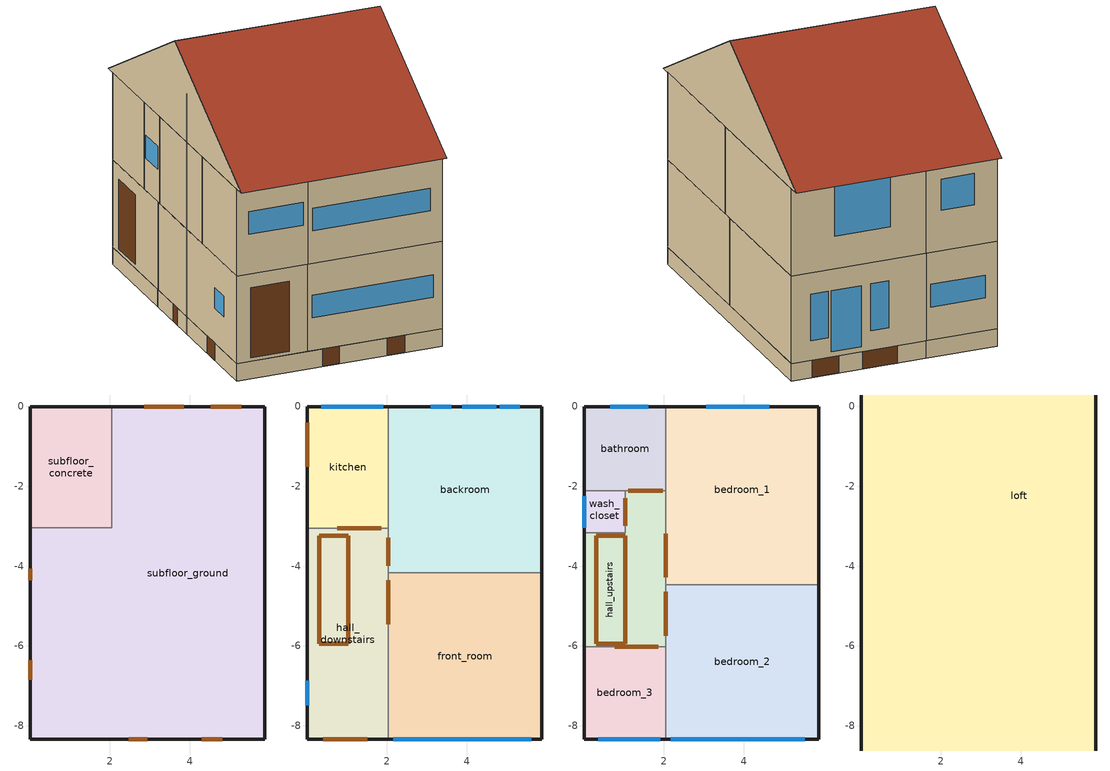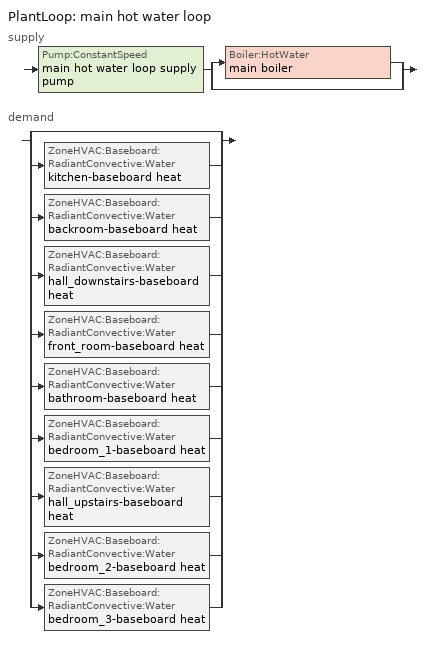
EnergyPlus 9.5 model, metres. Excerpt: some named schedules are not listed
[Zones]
subfloor_concrete
 floor ground (GroundFloor-Construction): 2.04,-3.03 0.01,-3.03 0.01,-0.01 2.04,-0.01 z0
 wall outside (Wall-Construction): 2.04,-0.01 0.01,-0.01 0.01,-3.03 z0:0.5
 wall to subfloor_ground (Wall-Construction): 0.01,-3.03 2.04,-3.03 2.04,-0.01 z0:0.5
subfloor_ground
 floor ground (GroundFloor-Construction): 2.04,-8.33 0.01,-8.33 0.01,-3.03 2.04,-3.03 z0; 5.87,-8.33 2.04,-8.33 2.04,-0.01 5.87,-0.01 z0
 wall outside (Wall-Construction): 0.01,-3.03 0.01,-8.33 5.87,-8.33 5.87,-0.01 2.04,-0.01 z0:0.5
 door (19): 3.85,-0.01 2.86,-0.01 / 5.28,-0.01 4.53,-0.01 / 0.01,-6.36 0.01,-6.85 / 0.01,-4.07 0.01,-4.35 / 4.3,-8.33 4.81,-8.33 / 2.47,-8.33 2.94,-8.33 z0:0.5
kitchen
 floor to subfloor_concrete (Floor-Construction): 2.03,-3.03 0.01,-3.03 0.01,-0.01 2.03,-0.01 z0.5
 floor to subfloor_ground (Floor-Construction): 2.03,-3.06 0.01,-3.06 0.01,-3.03 2.03,-3.03 z0.5
 wall outside (Wall-Construction): 2.03,-0.01 0.01,-0.01 0.01,-3.06 z0.5:3
 wall to backroom (Wall-Construction): 2.03,-3.06 2.03,-0.01 z0.5:3
 wall to hall_downstairs (Wall-Construction): 0.01,-3.06 2.03,-3.06 z0.5:3
 window (Single Glazing): 1.9,-0.01 0.35,-0.01 z1.44:2.09
 door (13): 0.01,-0.41 0.01,-1.51 z0.6:2.6
 door inside (15): 0.75,-3.06 1.85,-3.06 z0.6:2.6
backroom
 floor to subfloor_ground (Floor-Construction): 5.87,-4.17 2.03,-4.17 2.04,-0.01 5.87,-0.01 z0.5
 wall outside (Wall-Construction): 5.87,-4.17 5.87,-0.01 2.03,-0.01 z0.5:3
 wall to hall_downstairs (Wall-Construction): 2.03,-3.06 2.03,-4.17 z0.5:3
 wall to front_room (Wall-Construction): 2.03,-4.17 5.87,-4.17 z0.5:3
 window (Single Glazing): 4.74,-0.01 3.88,-0.01 z0.64:2.39; 5.32,-0.01 4.82,-0.01 / 3.61,-0.01 3.1,-0.01 z1.06:2.39
 door inside (15): 2.03,-3.29 2.03,-3.99 z0.6:2.7
hall_downstairs
 floor to subfloor_ground (Floor-Construction): 2.03,-8.33 0.01,-8.33 0.01,-3.06 2.03,-3.06 z0.5
 wall outside (Wall-Construction): 0.01,-3.06 0.01,-8.33 2.03,-8.33 z0.5:3
 wall to front_room (Wall-Construction): 2.03,-8.33 2.03,-4.17 z0.5:3
 window (Single Glazing): 0.01,-6.87 0.01,-7.48 z1.49:2.08
 door inside (IRTSurface): 0.3,-5.95 1.02,-5.95 1.02,-3.24 0.3,-3.24 z3
 door (13): 0.4,-8.33 1.5,-8.33 z0.6:2.6
 door inside (15): 2.03,-5.45 2.03,-4.35 z0.6:2.6
front_room
 floor to subfloor_ground (Floor-Construction): 5.87,-8.33 2.03,-8.33 2.03,-4.17 5.87,-4.17 z0.5
 wall outside (Wall-Construction): 2.03,-8.33 5.87,-8.33 5.87,-4.17 z0.5:3
 window (Single Glazing): 2.16,-8.33 5.62,-8.33 z1.44:2.09
bathroom
 floor to kitchen (Floor-Construction): 2.03,-2.11 0.01,-2.11 0.01,-0.01 2.03,-0.01 z3
 wall outside (Wall-Construction): 2.04,-0.01 0.01,-0.01 0.01,-2.11 z3:5.5
 wall to bedroom_1 (Wall-Construction): 2.04,-2.11 2.04,-0.01 z3:5.5
 wall to wash_closet (Wall-Construction): 0.01,-2.11 1.02,-2.11 z3:5.5
 wall to hall_upstairs (Wall-Construction): 1.02,-2.11 2.04,-2.11 z3:5.5
 window (Single Glazing): 1.61,-0.01 0.66,-0.01 z4.16:5.06
 door inside (15): 1.1,-2.11 1.97,-2.11 z3.1:5.19
bedroom_1
 floor to backroom (Floor-Construction): 5.87,-4.17 2.04,-4.17 2.04,-0.01 5.87,-0.01 z3
 floor to front_room (Floor-Construction): 5.87,-4.46 2.04,-4.46 2.04,-4.17 5.87,-4.17 z3
 wall outside (Wall-Construction): 5.87,-4.46 5.87,-0.01 2.04,-0.01 z3:5.5
 wall to hall_upstairs (Wall-Construction): 2.04,-2.11 2.04,-4.46 z3:5.5
 wall to bedroom_2 (Wall-Construction): 2.04,-4.46 5.87,-4.46 z3:5.5
 window (Single Glazing): 4.64,-0.01 3.06,-0.01 z3.94:5.36
 door inside (15): 2.04,-3.18 2.04,-4.28 z3.1:5.1
hall_upstairs
 floor to kitchen (Floor-Construction): 2.03,-3.06 1.02,-3.06 1.02,-2.11 2.03,-2.11 z3
 floor to hall_downstairs (Floor-Construction): 2.03,-5.95 1.02,-5.95 1.02,-4.59 2.03,-4.59 z3; 2.03,-6.02 0.3,-6.02 0.3,-5.95 2.03,-5.95 z3; 0.3,-6.02 0.01,-6.02 0.01,-4.59 0.3,-4.59 z3; 0.3,-4.59 0.01,-4.59 0.01,-3.24 0.3,-3.24 z3; 1.02,-3.24 0.01,-3.24 0.01,-3.16 1.02,-3.16 z3; 2.03,-4.59 1.02,-4.59 1.02,-3.06 2.03,-3.06 z3; 1.02,-5.95 0.3,-5.95 0.3,-3.24 1.02,-3.24 z3
 wall outside (Wall-Construction): 0.01,-3.16 0.01,-6.02 z3:5.5
 wall to wash_closet (Wall-Construction): 1.02,-2.11 1.02,-3.16 0.01,-3.16 z3:5.5
 wall to bedroom_3 (Wall-Construction): 0.01,-6.02 2.04,-6.02 z3:5.5
 wall to bedroom_2 (Wall-Construction): 2.04,-6.02 2.04,-4.46 z3:5.5
 door inside (15): 1.02,-2.3 1.02,-2.99 z3.1:5.22; 0.76,-6.02 1.86,-6.02 / 2.04,-5.74 2.04,-4.64 z3.1:5.1
bedroom_2
 floor to front_room (Floor-Construction): 5.87,-8.33 2.04,-8.33 2.04,-4.46 5.87,-4.46 z3
 wall outside (Wall-Construction): 2.04,-8.33 5.87,-8.33 5.87,-4.46 z3:5.5
 wall to bedroom_3 (Wall-Construction): 2.04,-6.02 2.04,-8.33 z3:5.5
 window (Single Glazing): 2.17,-8.33 5.53,-8.33 z3.94:4.59
bedroom_3
 floor to hall_downstairs (Floor-Construction): 2.03,-8.33 0.01,-8.33 0.01,-6.02 2.03,-6.02 z3
 wall outside (Wall-Construction): 0.01,-6.02 0.01,-8.33 2.04,-8.33 z3:5.5
 window (Single Glazing): 0.35,-8.33 1.91,-8.33 z4.14:4.79
wash_closet
 floor to kitchen (Floor-Construction): 1.02,-3.06 0.01,-3.06 0.01,-2.11 1.02,-2.11 z3
 floor to hall_downstairs (Floor-Construction): 1.02,-3.16 0.01,-3.16 0.01,-3.06 1.02,-3.06 z3
 wall outside (Wall-Construction): 0.01,-2.11 0.01,-3.16 z3:5.5
 window (Single Glazing): 0.01,-2.24 0.01,-3.03 z3.94:4.6
loft
 floor outside (Last floor-Construction): 5.87,-0.01 0.01,-0.01 0.01,0.29 5.87,0.29 z5.5; 5.87,-8.63 0.01,-8.63 0.01,-8.33 5.87,-8.33 z5.5
 floor to bathroom (Last floor-Construction): 2.04,-2.11 0.01,-2.11 0.01,-0.01 2.04,-0.01 z5.5
 floor to bedroom_1 (Last floor-Construction): 5.87,-4.46 2.04,-4.46 2.04,-0.01 5.87,-0.01 z5.5
 floor to hall_upstairs (Last floor-Construction): 1.02,-6.02 0.01,-6.02 0.01,-3.16 1.02,-3.16 z5.5; 2.04,-6.02 1.02,-6.02 1.02,-2.11 2.04,-2.11 z5.5
 floor to bedroom_2 (Last floor-Construction): 5.87,-8.33 2.04,-8.33 2.04,-4.46 5.87,-4.46 z5.5
 floor to bedroom_3 (Last floor-Construction): 2.04,-8.33 0.01,-8.33 0.01,-6.02 2.04,-6.02 z5.5
 floor to wash_closet (Last floor-Construction): 1.02,-3.16 0.01,-3.16 0.01,-2.11 1.02,-2.11 z5.5
 wall outside (Wall-Construction): 5.87,-8.63,5.5 5.87,0.29,5.5 5.87,-4.17,8.07; 0.01,0.29,5.5 0.01,-8.63,5.5 0.01,-4.17,8.07
 roof outside (Roof-Construction): 5.87,0.29,5.5 0.01,0.29,5.5 0.01,-4.17,8.07 5.87,-4.17,8.07; 0.01,-8.63,5.5 5.87,-8.63,5.5 5.87,-4.17,8.07 0.01,-4.17,8.07
shading: 0,-5 5.4,-5 z0:6.9
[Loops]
PlantLoop 'main hot water loop'
 supply: Pump:ConstantSpeed 'main hot water loop supply pump' > split
  | Boiler:HotWater 'main boiler'
  | bypass
 demand: split
  | bypass
  | ZoneHVAC:Baseboard:RadiantConvective:Water 'kitchen-baseboard heat'
  | ZoneHVAC:Baseboard:RadiantConvective:Water 'backroom-baseboard heat'
  | ZoneHVAC:Baseboard:RadiantConvective:Water 'hall_downstairs-baseboard heat'
  | ZoneHVAC:Baseboard:RadiantConvective:Water 'front_room-baseboard heat'
  | ZoneHVAC:Baseboard:RadiantConvective:Water 'bathroom-baseboard heat'
  | ZoneHVAC:Baseboard:RadiantConvective:Water 'bedroom_1-baseboard heat'
  | ZoneHVAC:Baseboard:RadiantConvective:Water 'hall_upstairs-baseboard heat'
  | ZoneHVAC:Baseboard:RadiantConvective:Water 'bedroom_2-baseboard heat'
  | ZoneHVAC:Baseboard:RadiantConvective:Water 'bedroom_3-baseboard heat'
[Building]
Mid terraced solid walls - thermostat experiment: North Axis=30; Terrain=suburbs; Loads Convergence Tolerance Value=0.04; Temperature Convergence Tolerance Value=0.4; Solar Distribution=fullexterior; Maximum Number of Warmup Days=25; Minimum Number of Warmup Days=20
[Site:Location]
cambridge-cambridgeshire: Latitude=52.205; Longitude=0.122; Time Zone=0; Elevation=43.5
[SizingPeriod:DesignDay]
cambridge.ap ann htg 99.6p condns db: Month=1; Day of Month=16; Day Type=winterdesignday; Maximum DryBulb Temperature=-8.8; Daily DryBulb Temperature Range=0; DryBulb Temperature Range Modifier Type=defaultmultipliers; Humidity Condition Type=wetbulb; Wetbulb or DewPoint at Maximum DryBulb=-10.8; Barometric Pressure=101153; Wind Speed=6.71; Wind Direction=0; Rain Indicator=no; Snow Indicator=no; Daylight Saving Time Indicator=no; Solar Model Indicator=ashraeclearsky; ASHRAE Clear Sky Optical Depth for Beam Irradiance taub=0; ASHRAE Clear Sky Optical Depth for Diffuse Irradiance taud=0; Sky Clearness=0; Begin Environment Reset Mode=fullresetatbeginenvironment
[Site:GroundTemperature:BuildingSurface]
7.2, 6.7, 7, 8.6, 11, 14.8, 16.4, 16.7, 17.7, 15.2, 11, 8.5
[Material] Roughness=Rough; Thermal Absorptance=0.9
Name | Thickness | Conductivity | Density | Specific Heat | Solar Absorptance | Visible Absorptance
13_1_108 | 0.035 | 0.19 | 700 | 2390 | 0.5 | 0.5
19_1_400 | 0.2 | 0.1 | 12 | 840 | 0.7 | 0.7
[MATERIAL]
Name | Roughness | Thickness | Conductivity | Density | Specific Heat | Thermal Absorptance | Solar Absorptance | Visible Absorptance
Brickwork_outer_CODE-Wall-0.105 | Rough | 0.105 | 0.76 | 1700 | 800 | 0.9 | 0.7 | 0.8
Plaster_dense_CODE-Wall-0.013 | Rough | 0.013 | 0.1 | 1300 | 1000 | 0.9 | 0.5 | 0.5
F14_slate_or_tile_CODE-Roof-0.0127 | VeryRough | 0.0127 | 1.59 | 1920 | 1260 | 0.9 | 0.7 | 0.7
Joists_with_100mm_insulation_CODE-Roof-0.1; Joists_with_100mm_insulation_CODE-Last floor-0.1 | MediumSmooth | 0.1 | 0.043 | 71 | 170 | 0.9 | 0.7 | 0.7
Painted_plaster_CODE-Roof-0.019 | MediumSmooth | 0.019 | 0.58 | 800 | 1090 | 0.96 | 0.92 | 0.92
Floor_boards_CODE-GroundFloor-0.018; Floor_boards_CODE-Floor-0.018; Floor_boards_CODE-Last floor-0.018 | MediumSmooth | 0.018 | 0.17 | 600 | 1700 | 0.9 | 0.7 | 0.7
Painted_plaster_CODE-Floor-0.013; Painted_plaster_CODE-Last floor-0.013 | MediumSmooth | 0.013 | 0.58 | 800 | 1090 | 0.96 | 0.92 | 0.92
Joists_CODE-Floor-0.12 | MediumSmooth | 0.12 | 1.5 | 60 | 170 | 0.9 | 0.7 | 0.7
Brick_CODE-InternalWall-0.22 | MediumRough | 0.22 | 0.72 | 1920 | 835 | 0.9 | 0.93 | 0.93
Painted_plaster_CODE-InternalWall-0.0027 | MediumSmooth | 0.0027 | 0.58 | 800 | 1090 | 0.96 | 0.92 | 0.92
Wood_plastic_CODE-Furniture-0.0254 | Smooth | 0.0254 | 0.5 | 800 | 1400 | 0.95 | 0.78 | 0.78
[MATERIAL:NOMASS] Roughness=Rough; Thermal Resistance=0.37; Thermal Absorptance=0.95; Solar Absorptance=0.7; Visible Absorptance=0.7
Carpet_and_fibrous_pad_CODE-GroundFloor-0.01; Carpet_and_fibrous_pad_CODE-Floor-0.01; Carpet_and_fibrous_pad_CODE-Last floor-0.01
[Material:InfraredTransparent]
IRTMaterial
[MATERIAL:AIRGAP]
F04 Wall air space resistance-Wall-0.07: Thermal Resistance=0.18
[WINDOWMATERIAL:GLAZING]
Clear_6mm_CODE: Optical Data Type=SpectralAverage; Thickness=0.006; Solar Transmittance at Normal Incidence=0.775; Front Side Solar Reflectance at Normal Incidence=0.071; Back Side Solar Reflectance at Normal Incidence=0.071; Visible Transmittance at Normal Incidence=0.881; Front Side Visible Reflectance at Normal Incidence=0.08; Back Side Visible Reflectance at Normal Incidence=0.08; Infrared Transmittance at Normal Incidence=0; Front Side Infrared Hemispherical Emissivity=0.84; Back Side Infrared Hemispherical Emissivity=0.84; Conductivity=0.9; Dirt Correction Factor for Solar and Visible Transmittance=1; Solar Diffusing=No; Youngs modulus=72000000000; Poissons ratio=0.22
[WindowMaterial:Shade]
always_closed_blind_mat: Solar Transmittance=0.2; Solar Reflectance=0.2; Visible Transmittance=0.2; Visible Reflectance=0.2; Infrared Hemispherical Emissivity=0.2; Infrared Transmittance=0.2; Thickness=0.9; Conductivity=0.1; Shade to Glass Distance=0.1; Top Opening Multiplier=0.001; Bottom Opening Multiplier=0.002
[Construction]
IRTSurface: IRTMaterial
13; 15: 13_1_108
19: 19_1_400
[CONSTRUCTION]
Wall-Construction: Brickwork_outer_CODE-Wall-0.105, F04 Wall air space resistance-Wall-0.07, Brickwork_outer_CODE-Wall-0.105, Plaster_dense_CODE-Wall-0.013
Roof-Construction: F14_slate_or_tile_CODE-Roof-0.0127, Joists_with_100mm_insulation_CODE-Roof-0.1, Painted_plaster_CODE-Roof-0.019
GroundFloor-Construction: Floor_boards_CODE-GroundFloor-0.018, Carpet_and_fibrous_pad_CODE-GroundFloor-0.01
Floor-Construction: Painted_plaster_CODE-Floor-0.013, Joists_CODE-Floor-0.12, Floor_boards_CODE-Floor-0.018, Carpet_and_fibrous_pad_CODE-Floor-0.01
InternalWall-Construction: Painted_plaster_CODE-InternalWall-0.0027, Brick_CODE-InternalWall-0.22, Painted_plaster_CODE-InternalWall-0.0027
Furniture-Construction: Wood_plastic_CODE-Furniture-0.0254
Last floor-Construction: Painted_plaster_CODE-Last floor-0.013, Joists_with_100mm_insulation_CODE-Last floor-0.1, Floor_boards_CODE-Last floor-0.018, Carpet_and_fibrous_pad_CODE-Last floor-0.01
Single Glazing: Clear_6mm_CODE
[Zone] Type=1; Multiplier=1; Part of Total Floor Area=yes
Name | Volume | Floor Area | Zone Inside Convection Algorithm
backroom | 31.6204 | 13.1752 | tarp
bathroom | 6.9408 | 2.892 | tarp
bedroom_1 | 33.954 | 14.1475 | tarp
bedroom_2 | 29.0897 | 12.1207 | tarp
bedroom_3 | 7.7653 | 3.2356 | tarp
front_room | 33.2541 | 13.8559 | tarp
hall_downstairs | 19.5288 | 8.137 | tarp
hall_upstairs | 13.0462 | 3.469 | tarp
kitchen | 10.6468 | 4.4362 | tarp
loft | 42.6692 | 39.5104 | tarp
subfloor_concrete | 2.2123 | 4.4246 | simple
subfloor_ground | 17.8791 | 35.7581 | simple
wash_closet | 1.4071 | 0.5863 | tarp
[WindowShadingControl]
bedroom_3_blinds: Zone=bedroom_3; Shading Type=InteriorShade; Shading Control Type=AlwaysOn; Schedule=FIXED    AlwaysOnSchedule; Shading Control Is Scheduled=Yes; Glare Control Is Active=No; Shading Device Material=always_closed_blind_mat; Multiple Surface Control Type=Sequential; Fenestration Surface 1=bedroom_3_Wall_5_0_0_0_0_0_Win
[INTERNALMASS]
Name | Construction | Zone or ZoneList | Surface Area
IntMass-Partitions-kitchen | InternalWall-Construction | kitchen | 4.4362
IntMass-Furniture-kitchen | Furniture-Construction | kitchen | 4.67822
IntMass-Partitions-backroom | InternalWall-Construction | backroom | 13.1752
IntMass-Furniture-backroom | Furniture-Construction | backroom | 13.894
IntMass-Partitions-hall_downstairs | InternalWall-Construction | hall_downstairs | 8.137
IntMass-Furniture-hall_downstairs | Furniture-Construction | hall_downstairs | 8.58092
IntMass-Partitions-front_room | InternalWall-Construction | front_room | 13.8559
IntMass-Furniture-front_room | Furniture-Construction | front_room | 14.6118
IntMass-Partitions-bathroom | InternalWall-Construction | bathroom | 2.892
IntMass-Furniture-bathroom | Furniture-Construction | bathroom | 3.04978
IntMass-Partitions-bedroom_1 | InternalWall-Construction | bedroom_1 | 14.1475
IntMass-Furniture-bedroom_1 | Furniture-Construction | bedroom_1 | 14.9193
IntMass-Partitions-hall_upstairs | InternalWall-Construction | hall_upstairs | 3.469
IntMass-Furniture-hall_upstairs | Furniture-Construction | hall_upstairs | 3.65825
IntMass-Partitions-bedroom_2 | InternalWall-Construction | bedroom_2 | 12.1207
IntMass-Furniture-bedroom_2 | Furniture-Construction | bedroom_2 | 12.782
IntMass-Partitions-bedroom_3 | InternalWall-Construction | bedroom_3 | 3.2356
IntMass-Furniture-bedroom_3 | Furniture-Construction | bedroom_3 | 3.41212
[People] Number of People Calculation Method=people; Fraction Radiant=0.3; Sensible Heat Fraction=autocalculate; Carbon Dioxide Generation Rate=3.82e-08; Enable ASHRAE 55 Comfort Warnings=no; Mean Radiant Temperature Calculation Type=zoneaveraged; Clothing Insulation Calculation Method=clothinginsulationschedule
Name | Zone or ZoneList | Number of People Schedule | Number of People | People per Zone Floor Area | Zone Floor Area per Person | Activity Level Schedule
backroom-people | backroom | occupancy-schedule-backroom | 4 | 4 | 4 | activity-schedule-backroom
bathroom-people | bathroom | occupancy-schedule-bathroom | 1 | 1 | 1 | activity-schedule-bathroom
bedroom_1-people | bedroom_1 | occupancy-schedule-bedroom_1 | 2 | 2 | 2 | activity-schedule-bedroom_1
bedroom_2-people | bedroom_2 | occupancy-schedule-bedroom_2 | 2 | 2 | 2 | activity-schedule-bedroom_2
bedroom_3-people | bedroom_3 | occupancy-schedule-bedroom_3 | 4 | 4 | 4 | activity-schedule-bedroom_3
front_room-people | front_room | occupancy-schedule-front_room | 4 | 4 | 4 | activity-schedule-front_room
hall_downstairs-people | hall_downstairs | occupancy-schedule-hall_downstairs | 4 | 4 | 4 | activity-schedule-hall_downstairs
hall_upstairs-people | hall_upstairs | occupancy-schedule-hall_upstairs | 4 | 4 | 4 | activity-schedule-hall_upstairs
kitchen-people | kitchen | occupancy-schedule-kitchen | 4 | 4 | 4 | activity-schedule-kitchen
[Lights] Design Level Calculation Method=lightinglevel; Return Air Fraction=0; Fraction Radiant=0.7; Fraction Visible=0.3; Fraction Replaceable=1; EndUse Subcategory=Lighting; Return Air Fraction Calculated from Plenum Temperature=no; Return Air Fraction Function of Plenum Temperature Coefficient 1=0; Return Air Fraction Function of Plenum Temperature Coefficient 2=0
Name | Zone or ZoneList | Schedule | Lighting Level
backroom-lighting-evening | backroom | backroom-eveninggains-schedule | 30
bedroom1-lighting-afternoon | bedroom_1 | bedroom1-afternoongains-schedule | 30
bedroom1-lighting-evening | bedroom_1 | bedroom1-eveninggains-schedule | 30
bedroom1-lighting-lateevening | bedroom_1 | bedroom1-lateeveninggains-schedule | 30
frontroom-lighting-earlyevening | front_room | frontroom-earlyeveninggains-schedule | 30
frontroom-lighting-lateevening | front_room | frontroom-lateeveninggains-schedule | 30
kitchen-lighting | kitchen | kitchen-lighting-schedule | 54
[ElectricEquipment] Design Level Calculation Method=equipmentlevel; Fraction Latent=0
Name | Zone or ZoneList | Schedule | Design Level | Fraction Radiant | Fraction Lost | EndUse Subcategory
backroom-hotfood-evening | backroom | backroom-eveninggains-schedule | 450 | 0.3 | 0.1 | Cooking
backroom-hotfood-morning | backroom | backroom-morninggains-schedule | 460 | 0.3 | 0.1 | Cooking
bedroom1-computer-lateevening | bedroom_1 | bedroom1-lateeveninggains-schedule | 100 | 0.4 | 0.2 | Computer
frontroom-tv-earlyevening | front_room | frontroom-earlyeveninggains-schedule | 150 | 0.2 | 0.1 | TV
frontroom-tv-lateevening | front_room | frontroom-lateeveninggains-schedule | 150 | 0.2 | 0.1 | TV
kitchen-eveningcooking | kitchen | kitchen-eveningcooking-schedule | 1900 | 0.3 | 0.1 | Cooking
kitchen-fridge | kitchen | kitchen-fridge-schedule | 60 | 0.2 | 0.2 | Fridge
kitchen-morningcooking | kitchen | kitchen-morningcooking-schedule | 400 | 0.3 | 0.1 | Cooking
[ZONEINFILTRATION:DESIGNFLOWRATE] Schedule=Always-Schedule; Design Flow Rate Calculation Method=airchanges/hour; Constant Term Coefficient=0
Name | Zone or ZoneList | Air Changes per Hour | Temperature Term Coefficient | Velocity Term Coefficient | Velocity Squared Term Coefficient | Design Flow Rate
loft-Infiltration | loft | 5 | 0 | 0.224 | 0
kitchen-Infiltration | kitchen |  | 0 | 0.224 | 0 | 1.3
backroom-Infiltration | backroom |  | 0 | 0.224 | 0 | 0.9
hall_downstairs-Infiltration | hall_downstairs | 0 | 0.224 | 0 |  | 1.3
front_room-Infiltration | front_room |  | 0 | 0.224 | 0 | 1.3
bathroom-Infiltration | bathroom |  | 0 | 0.224 | 0 | 1.3
bedroom_1-Infiltration | bedroom_1 |  | 0 | 0.224 | 0 | 0.9
hall_upstairs-Infiltration | hall_upstairs |  | 0 | 0.224 | 0 | 0.9
bedroom_2-Infiltration | bedroom_2 |  | 0 | 0.224 | 0 | 1.3
bedroom_3-Infiltration | bedroom_3 |  | 0 | 0.224 | 0 | 1.3
wash_closet-Infiltration | wash_closet |  | 0 | 0.224 | 0 | 0.9
subfloor_concrete-Infiltration | subfloor_concrete | 8 | 0 | 0.224 | 0
subfloor_ground-Infiltration | subfloor_ground | 8 | 0 | 0.224 | 0
[ZoneVentilation:DesignFlowRate] Design Flow Rate Calculation Method=airchanges/hour; Air Changes per Hour=0; Ventilation Type=natural; Fan Pressure Rise=0; Fan Total Efficiency=1; Constant Term Coefficient=1; Temperature Term Coefficient=0; Velocity Term Coefficient=0; Velocity Squared Term Coefficient=0; Minimum Indoor Temperature=-100; Maximum Indoor Temperature=100; Delta Temperature=-100; Minimum Outdoor Temperature=-100; Maximum Outdoor Temperature=100; Maximum Wind Speed=40
Name | Zone or ZoneList | Schedule
backroom-ventilation | backroom | backroom-ventilation-ext
bathroom-ventilation | bathroom | bathroom-ventilation-ext
bedroom_1-ventilation | bedroom_1 | bedroom_1-ventilation-ext
bedroom_2-ventilation | bedroom_2 | bedroom_2-ventilation-ext
bedroom_3-ventilation | bedroom_3 | bedroom_3-ventilation-ext
front_room-ventilation | front_room | front_room-ventilation-ext
hall_downstairs-ventilation | hall_downstairs | hall_downstairs-ventilation-ext
hall_upstairs-ventilation | hall_upstairs | hall_upstairs-ventilation-ext
kitchen-ventilation | kitchen | kitchen-ventilation-ext
[ZONECROSSMIXING] Schedule=AlwaysOnSchedule; Design Flow Rate Calculation Method=Flow/Zone; Delta Temperature=0
Name | Zone | Design Flow Rate | Source Zone
kitchen_to_hall_downstairs_Mixing | kitchen | 0.01 | hall_downstairs
hall_downstairs_to_kitchen_Mixing | hall_downstairs | 0.01 | kitchen
backroom_to_hall_downstairs_Mixing | backroom | 0.01 | hall_downstairs
hall_downstairs_to_backroom_Mixing | hall_downstairs | 0.01 | backroom
hall_downstairs_to_hall_upstairs_Mixing | hall_downstairs | 0.01 | hall_upstairs
hall_upstairs_to_hall_downstairs_Mixing | hall_upstairs | 0.1 | hall_downstairs
hall_downstairs_to_front_room_Mixing | hall_downstairs | 0.01 | front_room
front_room_to_hall_downstairs_Mixing | front_room | 0.01 | hall_downstairs
bathroom_to_hall_upstairs_Mixing | bathroom | 0.01 | hall_upstairs
hall_upstairs_to_bathroom_Mixing | hall_upstairs | 0.01 | bathroom
bedroom_1_to_hall_upstairs_Mixing | bedroom_1 | 0.01 | hall_upstairs
hall_upstairs_to_bedroom_1_Mixing | hall_upstairs | 0.01 | bedroom_1
hall_upstairs_to_wash_closet_Mixing | hall_upstairs | 0.01 | wash_closet
wash_closet_to_hall_upstairs_Mixing | wash_closet | 0.01 | hall_upstairs
hall_upstairs_to_bedroom_2_Mixing | hall_upstairs | 0.01 | bedroom_2
bedroom_2_to_hall_upstairs_Mixing | bedroom_2 | 0.01 | hall_upstairs
[DesignSpecification:OutdoorAir]
designspec outdoorair: Outdoor Air Method=flow/person; Outdoor Air Flow per Person=0.00944; Outdoor Air Flow per Zone Floor Area=0; Outdoor Air Flow per Zone=0; Outdoor Air Flow Air Changes per Hour=0
[Sizing:Zone] Zone Cooling Design Supply Air Temperature Input Method=supplyairtemperature; Zone Cooling Design Supply Air Temperature=12.5; Zone Heating Design Supply Air Temperature Input Method=supplyairtemperature; Zone Heating Design Supply Air Temperature=50; Zone Cooling Design Supply Air Humidity Ratio=0.008; Zone Heating Design Supply Air Humidity Ratio=0.008; Design Specification Outdoor Air Object=designspec outdoorair; Zone Heating Sizing Factor=1.25; Zone Cooling Sizing Factor=1.2; Cooling Design Air Flow Method=designday; Cooling Design Air Flow Rate=0; Cooling Minimum Air Flow Fraction=0; Heating Design Air Flow Method=designday; Heating Design Air Flow Rate=0; Heating Maximum Air Flow Fraction=0; Account for Dedicated Outdoor Air System=no; Dedicated Outdoor Air System Control Strategy=neutralsupplyair; Dedicated Outdoor Air Low Setpoint Temperature for Design=autosize; Dedicated Outdoor Air High Setpoint Temperature for Design=autosize
backroom; bathroom; bedroom_1; bedroom_2; bedroom_3; front_room; hall_downstairs; hall_upstairs; kitchen
[Sizing:Plant]
main hot water loop: Loop Type=heating; Design Loop Exit Temperature=70; Loop Design Temperature Difference=11; Sizing Option=noncoincident; Zone Timesteps in Averaging Window=1
[ZoneControl:Thermostat] Control Type Schedule=always 4; Temperature Difference Between Cutout And Setpoint=0
Name | Zone or ZoneList | Control 1
backroom-thermostat | backroom | backroom-thermostat dual sp control
bathroom-thermostat | bathroom | bathroom-thermostat dual sp control
bedroom_1-thermostat | bedroom_1 | bedroom_1-thermostat dual sp control
bedroom_2-thermostat | bedroom_2 | bedroom_2-thermostat dual sp control
bedroom_3-thermostat | bedroom_3 | bedroom_3-thermostat dual sp control
front_room-thermostat | front_room | front_room-thermostat dual sp control
hall_downstairs-thermostat | hall_downstairs | hall_downstairs-thermostat dual sp control
hall_upstairs-thermostat | hall_upstairs | hall_upstairs-thermostat dual sp control
kitchen-thermostat | kitchen | kitchen-thermostat dual sp control
[ThermostatSetpoint:DualSetpoint]
Name | Heating Setpoint Temperature Schedule | Cooling Setpoint Temperature Schedule
backroom-thermostat dual sp control | backroom-thermostat dual sp control-heating-ext | backroom-cooling-setpoints
bathroom-thermostat dual sp control | bathroom-thermostat dual sp control-heating-ext | bathroom-cooling-setpoints
bedroom_1-thermostat dual sp control | bedroom_1-thermostat dual sp control-heating-ext | bedroom_1-cooling-setpoints
bedroom_2-thermostat dual sp control | bedroom_2-thermostat dual sp control-heating-ext | bedroom_2-cooling-setpoints
bedroom_3-thermostat dual sp control | bedroom_3-thermostat dual sp control-heating-ext | bedroom_3-cooling-setpoints
front_room-thermostat dual sp control | front_room-thermostat dual sp control-heating-ext | front_room-cooling-setpoints
hall_downstairs-thermostat dual sp control | hall_downstairs-thermostat dual sp control-heating-ext | hall_downstairs-cooling-setpoints
hall_upstairs-thermostat dual sp control | hall_upstairs-thermostat dual sp control-heating-ext | hall_upstairs-cooling-setpoints
kitchen-thermostat dual sp control | kitchen-thermostat dual sp control-heating-ext | kitchen-cooling-setpoints
[ZoneHVAC:Baseboard:RadiantConvective:Water:Design]
baseboard heat design: Heating Design Capacity Method=fractionofautosizedheatingcapacity; Fraction of Autosized Heating Design Capacity=1.2; Convergence Tolerance=0.0001; Fraction Radiant=0.3; Fraction of Radiant Energy Incident on People=0
[ZoneHVAC:Baseboard:RadiantConvective:Water] Design Object=baseboard heat design; Rated Average Water Temperature=70
Name | Availability Schedule | Rated Water Mass Flow Rate | Heating Design Capacity | Maximum Water Flow Rate | Surface 1 | Fraction of Radiant Energy to Surface 1 | Surface 2 | Fraction of Radiant Energy to Surface 2 | Surface 3 | Fraction of Radiant Energy to Surface 3 | Surface 4 | Fraction of Radiant Energy to Surface 4 | Surface 5 | Fraction of Radiant Energy to Surface 5 | Surface 6 | Fraction of Radiant Energy to Surface 6 | Surface 7 | Fraction of Radiant Energy to Surface 7 | Surface 8 | Fraction of Radiant Energy to Surface 8 | Surface 9 | Fraction of Radiant Energy to Surface 9 | Surface 10 | Fraction of Radiant Energy to Surface 10
backroom-baseboard heat | baseboard availability | 0.0105502 | 882 | 1.0582e-05 | intmass-furniture-backroom | 0.2 | backroom_partition_4_0_10012 | 0.114286 | backroom_floor_0_1_0 | 0.114286 | backroom_ceiling_1_1_0 | 0.114286 | backroom_wall_2_0_0 | 0.114286 | backroom_wall_3_0_0 | 0.114286 | backroom_partition_5_0_0 | 0.114286 | backroom_partition_6_0_0 | 0.114286
bathroom-baseboard heat | baseboard availability | 0.00703349 | 588 | 7.05466e-06 | intmass-furniture-bathroom | 0.2 | bathroom_ceiling_1_0_10000 | 0.114286 | bathroom_floor_0_0_10009 | 0.114286 | bathroom_partition_2_0_0 | 0.114286 | bathroom_wall_3_0_0 | 0.114286 | bathroom_wall_4_0_0 | 0.114286 | bathroom_partition_5_0_0 | 0.114286 | bathroom_partition_6_0_0 | 0.114286
bedroom_1-baseboard heat | baseboard availability | 0.018756 | 1568 | 1.88124e-05 | intmass-furniture-bedroom_1 | 0.2 | bedroom_1_ceiling_1_0_10001 | 0.114286 | bedroom_1_floor_0_0_10016 | 0.114286 | bedroom_1_partition_4_0_10036 | 0.114286 | bedroom_1_wall_2_0_0 | 0.114286 | bedroom_1_wall_3_0_0 | 0.114286 | bedroom_1_partition_5_0_0 | 0.114286 | bedroom_1_partition_6_0_0 | 0.114286
bedroom_2-baseboard heat | baseboard availability | 0.0211005 | 1764 | 2.1164e-05 | intmass-furniture-bedroom_2 | 0.2 | bedroom_2_ceiling_1_0_10004 | 0.114286 | bedroom_2_floor_0_0_10035 | 0.114286 | bedroom_2_partition_3_0_10042 | 0.114286 | bedroom_2_partition_4_0_10048 | 0.114286 | bedroom_2_wall_2_0_0 | 0.114286 | bedroom_2_partition_5_0_0 | 0.114286 | bedroom_2_wall_6_0_0 | 0.114286
bedroom_3-baseboard heat | offbaseboard availability | 0.0117225 | 980 | 1.17578e-05 | intmass-furniture-bedroom_3 | 0.2 | bedroom_3_ceiling_1_0_10005 | 0.133333 | bedroom_3_floor_0_0_10029 | 0.133333 | bedroom_3_partition_3_0_10046 | 0.133333 | bedroom_3_partition_2_0_10050 | 0.133333 | bedroom_3_wall_4_0_0 | 0.133333 | bedroom_3_wall_5_0_0 | 0.133333
front_room-baseboard heat | baseboard availability |  | 1372 | 0.0164115 | intmass-furniture-front_room | 1.64609e-05 | front_room_partition_3_0_10019 | 0.133333 | front_room_partition_4_0_10031 | 0.133333 | front_room_floor_0_0_0 | 0.133333 | front_room_ceiling_1_2_0 | 0.133333 | front_room_wall_2_0_0 | 0.133333 | front_room_wall_5_0_0 | 0.133333
hall_downstairs-baseboard heat | baseboard availability | 0.018756 | 1568 | 1.88124e-05 | intmass-furniture-hall_downstairs | 0.2 | hall_downstairs_partition_3_0_10013 | 0.114286 | hall_downstairs_partition_2_0_10017 | 0.114286 | hall_downstairs_floor_0_0_0 | 0.114286 | hall_downstairs_ceiling_1_1_0 | 0.114286 | hall_downstairs_wall_4_0_0 | 0.114286 | hall_downstairs_wall_5_0_0 | 0.114286 | hall_downstairs_partition_6_0_0 | 0.114286
hall_upstairs-baseboard heat | offbaseboard availability | 0.00717703 | 588 | 7.19863e-06 | intmass-furniture-hall_upstairs | 0.2 | hall_upstairs_ceiling_1_0_10002 | 0.0888889 | hall_upstairs_ceiling_1_0_10003 | 0.0888889 | hall_upstairs_partition_3_0_10038 | 0.0888889 | hall_upstairs_partition_2_0_10040 | 0.0888889 | hall_upstairs_partition_4_0_0 | 0.0888889 | hall_upstairs_partition_5_0_0 | 0.0888889 | hall_upstairs_wall_6_0_0 | 0.0888889 | hall_upstairs_partition_7_0_0 | 0.0888889 | hall_upstairs_partition_8_0_0 | 0.0888889
kitchen-baseboard heat | baseboard availability | 0.00717703 | 600 | 7.19863e-06 | intmass-furniture-kitchen | 0.2 | kitchen_floor_0_0_0 | 0.133333 | kitchen_ceiling_1_0_0 | 0.133333 | kitchen_partition_2_0_0 | 0.133333 | kitchen_wall_3_0_0 | 0.133333 | kitchen_wall_4_0_0 | 0.133333 | kitchen_partition_5_0_0 | 0.133333
[Zone equipment]
backroom: backroom-baseboard heat
bathroom: bathroom-baseboard heat
bedroom_1: bedroom_1-baseboard heat
bedroom_2: bedroom_2-baseboard heat
bedroom_3: bedroom_3-baseboard heat
front_room: front_room-baseboard heat
hall_downstairs: hall_downstairs-baseboard heat
hall_upstairs: hall_upstairs-baseboard heat
kitchen: kitchen-baseboard heat
[Pump:ConstantSpeed]
main hot water loop supply pump: Design Flow Rate=0.00034; Design Pump Head=6000; Design Power Consumption=autosize; Motor Efficiency=0.9; Fraction of Motor Inefficiencies to Fluid Stream=0; Pump Control Type=intermittent; Design Power Sizing Method=powerperflowperpressure; Design Electric Power per Unit Flow Rate=348701.1; Design Shaft Power per Unit Flow Rate per Unit Head=1.28205; EndUse Subcategory=General
[Boiler:HotWater]
main boiler: Fuel Type=naturalgas; Nominal Capacity=30000; Nominal Thermal Efficiency=0.3; Efficiency Curve Temperature Evaluation Variable=LeavingBoiler; Normalized Boiler Efficiency Curve=boiler efficiency curve; Design Water Flow Rate=0.00034; Minimum Part Load Ratio=0; Maximum Part Load Ratio=1; Optimum Part Load Ratio=1; Water Outlet Upper Temperature Limit=70; Boiler Flow Mode=notmodulated; Parasitic Electric Load=0; Sizing Factor=1; EndUse Subcategory=General
[PlantLoop]
main hot water loop: Fluid Type=water; Plant Equipment Operation Scheme=main hot water loop operation; Maximum Loop Temperature=100; Minimum Loop Temperature=10; Maximum Loop Flow Rate=0.00034; Minimum Loop Flow Rate=0; Plant Loop Volume=autosize; Load Distribution Scheme=sequentialload; Plant Loop Demand Calculation Scheme=singlesetpoint; Common Pipe Simulation=none; Pressure Simulation Type=none; Loop Circulation Time=2
[PlantEquipmentList]
main hot water loop all equipment: main boiler
[PlantEquipmentOperation:HeatingLoad]
main hot water loop operation all hours: Load Range 1 Lower Limit=0; Load Range 1 Upper Limit=1000000000000000; Range 1 Equipment List=main hot water loop all equipment
[PlantEquipmentOperationSchemes]
main hot water loop operation: Control Scheme 1=main hot water loop operation all hours; Control Scheme 1 Schedule=always 1
[SetpointManager:Scheduled]
main hot water loop temp manager: Control Variable=temperature; Schedule=main hot water loop temperature schedule; Setpoint Node or NodeList=main hot water loop supply setpoint nodes
[Schedule:Compact]
activity-schedule-backroom; activity-schedule-bathroom; activity-schedule-front_room; activity-schedule-hall_downstairs; activity-schedule-hall_upstairs; activity-schedule-kitchen: through: 12/31, for: alldays, until: 24:00, 120
activity-schedule-bedroom_1; activity-schedule-bedroom_2; activity-schedule-bedroom_3: through: 12/31, for: alldays, until: 7:00, 80, until: 22:00, 120, until: 24:00, 80
always 1; always-schedule; kitchen-fridge-schedule: through: 12/31, for: alldays, until: 24:00, 1
always 4: through: 12/31, for: alldays, until: 24:00, 4
backroom-cooling-setpoints; bathroom-cooling-setpoints; bedroom_1-cooling-setpoints; bedroom_2-cooling-setpoints; bedroom_3-cooling-setpoints; front_room-cooling-setpoints; hall_downstairs-cooling-setpoints; hall_upstairs-cooling-setpoints; kitchen-cooling-setpoints: through: 12/31, for: alldays, until: 24:00, 30
backroom-eveninggains-schedule: through: 12/31, for: weekdays weekends, until: 17:00, 0, until: 18:00, 1, until: 24:00, 0, For: AllOtherDays, Until: 24:00, 0
backroom-morninggains-schedule: through: 12/31, for: weekdays, until: 08:00, 0, until: 08:30, 1, until: 24:00, 0, for: weekends, until: 09:30, 0, until: 10:00, 1, until: 24:00, 0, For: AllOtherDays, Until: 24:00, 0
bedroom1-afternoongains-schedule; kitchen-eveningcooking-schedule; kitchen-lighting-schedule: through: 12/31, for: weekdays weekends, until: 16:00, 0, until: 17:00, 1, until: 24:00, 0, For: AllOtherDays, Until: 24:00, 0
bedroom1-eveninggains-schedule: through: 12/31, for: weekdays weekends, until: 19:00, 0, until: 20:00, 1, until: 24:00, 0, For: AllOtherDays, Until: 24:00, 0
bedroom1-lateeveninggains-schedule: through: 12/31, for: weekdays weekends, until: 20:00, 0, until: 22:30, 1, until: 24:00, 0, For: AllOtherDays, Until: 24:00, 0
frontroom-earlyeveninggains-schedule: through: 12/31, for: weekdays weekends, until: 18:00, 0, until: 19:00, 1, until: 24:00, 0, For: AllOtherDays, Until: 24:00, 0
frontroom-lateeveninggains-schedule: through: 12/31, for: weekdays weekends, until: 19:00, 0, until: 22:30, 1, until: 24:00, 0, For: AllOtherDays, Until: 24:00, 0
kitchen-morningcooking-schedule: through: 12/31, for: weekdays, until: 07:30, 0, until: 08:00, 1, until: 24:00, 0, for: weekends, until: 09:00, 0, until: 09:30, 1, until: 24:00, 0, For: AllOtherDays, Until: 24:00, 0
main hot water loop temperature schedule: through: 12/31, for: alldays, until: 24:00, 70
occupancy-schedule-front_room: Through: 12/31, For: Weekdays, Until: 18:00, 0, Until: 22:30, 1, Until: 24:00, 0, For: Weekends Holidays, Until: 18:00, 0, Until: 22:30, 1, Until: 24:00, 0, For: AllOtherDays, Until: 24:00, 0
occupancy-schedule-backroom: Through: 12/31, For: Weekdays, Until: 08:00, 0, Until: 08:30, 1, Until: 17:00, 0, Until: 18:00, 1, Until: 24:00, 0, For: Weekends Holidays, Until: 09:30, 0, Until: 10:00, 1, Until: 17:00, 0, Until: 18:00, 1, Until: 24:00, 0, For: AllOtherDays, Until: 24:00, 0
occupancy-schedule-kitchen: Through: 12/31, For: Weekdays, Until: 07:30, 0, Until: 08:00, 1, Until: 16:00, 0, Until: 17:00, 1, Until: 24:00, 0, For: Weekends Holidays, Until: 09:00, 0, Until: 09:30, 1, Until: 16:00, 0, Until: 17:00, 1, Until: 24:00, 0, For: AllOtherDays, Until: 24:00, 0
occupancy-schedule-bedroom_1: Through: 12/31, For: Weekdays, Until: 00:00, 1, Until: 08:00, 1, Until: 08:30, 0, Until: 09:00, 1, Until: 16:00, 0, Until: 17:00, 1, Until: 19:00, 0, Until: 22:30, 1, Until: 24:00, 1, For: Weekends Holidays, Until: 09:30, 1, Until: 10:00, 0, Until: 10:30, 1, Until: 16:00, 0, Until: 17:00, 1, Until: 19:00, 0, Until: 22:30, 1, Until: 24:00, 1, For: AllOtherDays, Until: 24:00, 0
occupancy-schedule-bathroom: Through: 12/31, For: Weekdays, Until: 07:30, 0, Until: 08:00, 1, Until: 08:30, 0, Until: 09:00, 1, Until: 19:00, 0, Until: 20:00, 1, Until: 24:00, 0, For: Weekends Holidays, Until: 09:00, 0, Until: 09:30, 1, Until: 10:00, 0, Until: 10:30, 1, Until: 19:00, 0, Until: 20:00, 1, Until: 24:00, 0, For: AllOtherDays, Until: 24:00, 0
occupancy-schedule-bedroom_2: Through: 12/31, For: Weekdays, Until: 07:30, 1, Until: 24:00, 0, For: Weekends Holidays, Until: 09:00, 1, Until: 24:00, 0, For: AllOtherDays, Until: 24:00, 0
occupancy-schedule-hall_downstairs; occupancy-schedule-hall_upstairs; occupancy-schedule-bedroom_3: Through: 12/31, For: AllDays, Until: 24:00, 0
baseboard availability: Through: 12/31, For: Weekdays, Until: 06:00, 0, Until: 09:00, 1, Until: 15:00, 0, Until: 22:30, 1, Until: 24:00, 0, For: Weekends Holidays, Until: 06:00, 0, Until: 23:00, 1, Until: 24:00, 0, For: WinterDesignDay, Until: 24:00, 1, For: AllOtherDays, Until: 24:00, 0
offbaseboard availability: Through: 12/31, For: Weekdays, Until: 06:00, 0, Until: 09:00, 0, Until: 15:00, 0, Until: 22:30, 0, Until: 24:00, 0, For: Weekends Holidays, Until: 06:00, 0, Until: 23:00, 0, Until: 24:00, 0, For: WinterDesignDay, Until: 24:00, 0, For: AllOtherDays, Until: 24:00, 0
[SCHEDULE:COMPACT]
backroom-ventilation-ext; bathroom-ventilation-ext; bedroom_1-ventilation-ext; bedroom_2-ventilation-ext; bedroom_3-ventilation-ext; front_room-ventilation-ext; hall_downstairs-ventilation-ext; hall_upstairs-ventilation-ext; kitchen-ventilation-ext: Through: 12/31, For: AllDays, Until: 24:00, 0
[SCHEDULE:CONSTANT]
AlwaysOnSchedule: Hourly Value=1
[Schedule:File] Column Number=1; Rows to Skip at Top=1; Number of Hours of Data=8760; Column Separator=comma; Interpolate to Timestep=no; Minutes per Item=10
Name | File
bathroom-thermostat dual sp control-heating-ext | building_model-external/bathroom_heating_schedule.sch
hall_upstairs-thermostat dual sp control-heating-ext | building_model-external/hall_upstairs_heating_schedule.sch
bedroom_1-thermostat dual sp control-heating-ext | building_model-external/bedroom_1_heating_schedule.sch
bedroom_2-thermostat dual sp control-heating-ext | building_model-external/bedroom_2_heating_schedule.sch
bedroom_3-thermostat dual sp control-heating-ext | building_model-external/bedroom_3_heating_schedule.sch
front_room-thermostat dual sp control-heating-ext | building_model-external/front_room_heating_schedule.sch
backroom-thermostat dual sp control-heating-ext | building_model-external/backroom_heating_schedule.sch
kitchen-thermostat dual sp control-heating-ext | building_model-external/kitchen_heating_schedule.sch
hall_downstairs-thermostat dual sp control-heating-ext | building_model-external/hall_downstairs_heating_schedule.sch
[Curve:Biquadratic]
boiler efficiency curve: Coefficient1 Constant=1.12497; Coefficient2 x=0.0149639; Coefficient3 x2=-0.0259983; Coefficient4 y=0; Coefficient5 y2=-1.40464e-06; Coefficient6 xy=-0.00153624; Minimum Value of x=0.1; Maximum Value of x=1; Minimum Value of y=30; Maximum Value of y=100; Input Unit Type for X=dimensionless; Input Unit Type for Y=dimensionless; Output Unit Type=dimensionless
